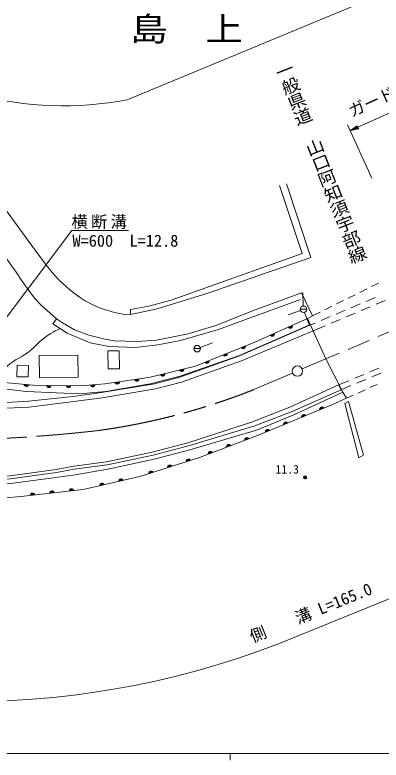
# Model space of a CAD drawing. Units: millimetres, scale not verified. Extents: x 40000 to 680000, y 20000 to 380000.
# Drawn here: x 135046 to 191126, y 204000 to 318249 of the extents above; entities that cross this region are included whole.
import ezdxf
from ezdxf.enums import TextEntityAlignment as Align

# ---------------------------------------------------------------- set-up
doc = ezdxf.new("R2010")
doc.units = ezdxf.units.MM
doc.header["$LTSCALE"] = 1000
doc.linetypes.add('CHAIN', pattern=[18.5, 12, -1.5, 3.5, -1.5])
for name, color, linetype, lineweight in [('M-BGD', 7, 'Continuous', 13), ('M-BMK', 2, 'CHAIN', 13), ('M-BMK-SRVR', 3, 'Continuous', 13), ('M-STR-HTXT', 7, 'Continuous', 13), ('M-TTL-BAND', 7, 'Continuous', 13)]:
    doc.layers.add(name, color=color, linetype=linetype, lineweight=lineweight)
doc.layers.add('M-BGD-HTXT', color=7, linetype='Continuous')
doc.layers.add('M-BMK-HTXT', color=7, linetype='Continuous')
doc.styles.add('@ＭＳ ゴシック', font='')
doc.styles.add('ＭＳ ゴシック', font='')
doc.styles.get('@ＭＳ ゴシック').set_extended_font_data('@MS Gothic')
doc.styles.get('ＭＳ ゴシック').set_extended_font_data('MS Gothic')

msp = doc.modelspace()

# ---------------------------------------------------------------- linework, layer by layer
at = {"layer": 'M-BGD'}
for p, q in [((189674, 276601), (190749, 277135)), ((179215, 273615), (179134, 275614)), ((186091, 274822), (187166, 275356)), ((187883, 275712), (188957, 276245)), ((184300, 273933), (185375, 274466)), ((188847, 274330), (190228, 274916)), ((190385, 273877), (191768, 274459)), ((178735, 273116), (179735, 273116)), ((182509, 273043), (183584, 273577)), ((186545, 273354), (187926, 273940)), ((188081, 272906), (189464, 273489)), ((178766, 272942), (176891, 272247)), ((179410, 272648), (180113, 270775)), ((180640, 272115), (181792, 272687)), ((181942, 271401), (183323, 271987)), ((184244, 272378), (185625, 272964)), ((185778, 271936), (187160, 272518)), ((180318, 270712), (181022, 271011)), ((183474, 270966), (184856, 271548)), ((180725, 269808), (182552, 270577)), ((163422, 267253), (165297, 267948)), ((162453, 267079), (163453, 267079)), ((189405, 263509), (190791, 264084)), ((187096, 262551), (188482, 263126)), ((189720, 262750), (191105, 263325)), ((184619, 261523), (186173, 262168)), ((187411, 261792), (188796, 262367)), ((184619, 261523), (184988, 260787)), ((184988, 260787), (186487, 261409)), ((187595, 260280), (188689, 260774)), ((189418, 261102), (190512, 261596)), ((185853, 259495), (186866, 259951))]:
    msp.add_line(p, q, dxfattribs=at)
for points in [[(95700, 330045), (96800, 329368), (98748, 327674), (100780, 325558), (102727, 323356), (105521, 319885), (111448, 311842), (118560, 302105), (119491, 300750), (122370, 296940), (126434, 291014), (131514, 283902), (135239, 278822), (136086, 277467), (138033, 274842), (139049, 273742), (141410, 271649)], [(103320, 329368), (104082, 328606), (105521, 326574), (107638, 324118), (110178, 320986), (120338, 307185), (124825, 300750), (127873, 296602), (131344, 291437), (137610, 282970), (139557, 280261), (140742, 278737), (141758, 277636), (143452, 276112), (144891, 275012), (145822, 274419), (147092, 273742), (148278, 273234), (150310, 272641), (151580, 272387), (152765, 272302)], [(82805, 296353), (86339, 290718), (89731, 286341), (94436, 281219), (97561, 278227), (101254, 275102), (106261, 271720), (112689, 268160), (119560, 265141), (126201, 263108), (132220, 261972), (138399, 261430), (145128, 261377), (148839, 261670), (155569, 262646), (162689, 264413), (171797, 268089), (179878, 271689)], [(82660, 294514), (85546, 290164), (88940, 285600), (93619, 280398), (96993, 277224), (100695, 274059), (105693, 270796), (111370, 267498), (115507, 265616), (119223, 264234), (125969, 262168), (130187, 261262), (136801, 260498), (144897, 260178), (148981, 260529), (155755, 261697), (160372, 262843), (169460, 266042), (180293, 270768)], [(175570, 292072), (179051, 281658), (158995, 274521), (155551, 273588), (152763, 273091), (152765, 272302), (156829, 273180), (164571, 275613), (180373, 281081), (176645, 292374)], [(179878, 271689), (180640, 272115), (178953, 275630), (171602, 272949), (165796, 270614), (161570, 269354), (156705, 268404), (153704, 268191), (150224, 268279), (148626, 268590), (146389, 269123), (144152, 269957), (142341, 271040), (141410, 271649)], [(141410, 271649), (140860, 270878), (143044, 269458), (146564, 267980), (149450, 267394), (153533, 267270), (156934, 267651), (160405, 268326), (166202, 270000), (170108, 271473), (178782, 274607)], [(179878, 271689), (182661, 265504), (185267, 260423)], [(91493, 262680), (96531, 261364), (105471, 259743), (116062, 258678), (123861, 257857), (130430, 257798), (137196, 258101), (144086, 258967), (148405, 259556), (156584, 260922), (160542, 261952), (169745, 265231), (180725, 269808)], [(91608, 263095), (96651, 261834), (105511, 260192), (116111, 259189), (123568, 258576), (130404, 258603), (137116, 259011), (143987, 259766), (148284, 260352), (156416, 261710), (160305, 262722), (169449, 265980), (180318, 270712)], [(78630, 243419), (82435, 244664), (94016, 247923), (109375, 247070), (122461, 246396), (128285, 246626), (134339, 247124), (141424, 248118), (144123, 248588), (149165, 249281), (156197, 250763), (161648, 252202), (171804, 255229), (177504, 257440), (184988, 260787)], [(78678, 244031), (93963, 248383), (109399, 247526), (122464, 246852), (128257, 247082), (134289, 247577), (141353, 248569), (144053, 249039), (149087, 249731), (156091, 251208), (161524, 252641), (171458, 255842), (177148, 258110), (184619, 261523)], [(78570, 242669), (87092, 245279), (94090, 247248), (109322, 246458), (122457, 245725), (128325, 245958), (134391, 246400), (141317, 247328), (144274, 247749), (149280, 248621), (156351, 250112), (161829, 251557), (172021, 254595), (177743, 256916), (185267, 260423)], [(185267, 260423), (185853, 259495), (183563, 258447), (172217, 253769), (163321, 250395), (154195, 247474), (145494, 245503), (135960, 244438), (126318, 243586), (119163, 243461), (110782, 244012), (94252, 244749), (89990, 243488), (88073, 242751), (78570, 242669)]]:
    msp.add_lwpolyline(points, dxfattribs=at)
for points in [[(151034, 266765), (151070, 264002), (149309, 263979), (149273, 266742)], [(138817, 262621), (144719, 262692), (144678, 266083), (138776, 266011)], [(135337, 262782), (137095, 262746), (137131, 264503), (135373, 264539)], [(185560, 258691), (186146, 258993), (188454, 250755), (187744, 250364)]]:
    msp.add_lwpolyline(points, close=True, dxfattribs=at)
for centre, radius in [((179235, 273116), 500), ((162953, 267079), 500), ((179486, 247351), 250), ((179486, 247351), 204), ((179486, 247351), 159), ((179486, 247351), 114), ((179486, 247351), 68.2), ((179486, 247351), 22.7)]:
    msp.add_circle(centre, radius, dxfattribs=at)
for centre, radius, start, end in [((177186, 270548), 354, 212.80952, 15.2147), ((177186, 270548), 283, 215.03356, 12.99066), ((177186, 270548), 212, 218.77989, 9.24434), ((177186, 270548), 142, 226.49162, 1.53261), ((177186, 270548), 100, 236.80928, 351.21494), ((174446, 269328), 354, 212.80952, 15.2147), ((174446, 269328), 283, 215.03356, 12.99066), ((174446, 269328), 212, 218.77989, 9.24434), ((174446, 269328), 142, 226.49162, 1.53261), ((174446, 269328), 100, 236.80928, 351.21494), ((170005, 267424), 354, 210.77192, 13.1771), ((170005, 267424), 283, 212.99596, 10.95306), ((170005, 267424), 212, 216.74228, 7.20673), ((170005, 267424), 142, 224.45401, 359.495), ((170005, 267424), 100, 234.77168, 349.17734), ((167223, 266301), 354, 210.77192, 13.1771), ((167223, 266301), 283, 212.99596, 10.95306), ((167223, 266301), 212, 216.74228, 7.20673), ((167223, 266301), 142, 224.45401, 359.495), ((167223, 266301), 100, 234.77168, 349.17734), ((164441, 265179), 354, 210.77192, 13.1771), ((164441, 265179), 283, 212.99596, 10.95306), ((164441, 265179), 212, 216.74228, 7.20673), ((164441, 265179), 142, 224.45401, 359.495), ((164441, 265179), 100, 234.77168, 349.17734), ((160571, 263944), 354, 202.73275, 5.13793), ((160571, 263944), 283, 204.95679, 2.91389), ((160571, 263944), 212, 208.70312, 359.16757), ((160571, 263944), 142, 216.41485, 351.45584), ((157660, 263221), 354, 202.73275, 5.13793), ((157660, 263221), 283, 204.95679, 2.91389), ((157660, 263221), 212, 208.70312, 359.16757), ((157660, 263221), 142, 216.41485, 351.45584), ((157660, 263221), 100, 226.73251, 341.13817), ((160571, 263944), 100, 226.73251, 341.13817), ((150712, 261996), 354, 197.05446, 359.45964), ((150712, 261996), 283, 199.2785, 357.2356), ((150712, 261996), 212, 203.02483, 353.48927), ((150712, 261996), 142, 210.73656, 345.77754), ((150712, 261996), 100, 221.05422, 335.45988), ((153681, 262427), 354, 197.05446, 359.45964), ((153681, 262427), 283, 199.2785, 357.2356), ((153681, 262427), 212, 203.02483, 353.48927), ((153681, 262427), 142, 210.73656, 345.77754), ((153681, 262427), 100, 221.05422, 335.45988), ((136808, 261624), 354, 183.7886, 346.19378), ((136808, 261624), 283, 186.01264, 343.96974), ((136808, 261624), 212, 189.75896, 340.22341), ((136808, 261624), 142, 197.47069, 332.51168), ((136808, 261624), 100, 207.78835, 322.19402), ((140264, 261470), 354, 188.34389, 350.74907), ((140264, 261470), 283, 190.56793, 348.52503), ((140264, 261470), 212, 194.31426, 344.7787), ((140264, 261470), 142, 202.02599, 337.06698), ((140264, 261470), 100, 212.34365, 326.74931), ((143264, 261446), 354, 188.34389, 350.74907), ((143264, 261446), 283, 190.56793, 348.52503), ((143264, 261446), 212, 194.31426, 344.7787), ((143264, 261446), 142, 202.02599, 337.06698), ((143264, 261446), 100, 212.34365, 326.74931), ((146979, 261577), 354, 193.3114, 355.71658), ((146979, 261577), 283, 195.53544, 353.49254), ((146979, 261577), 212, 199.28176, 349.74621), ((146979, 261577), 142, 206.99349, 342.03448), ((146979, 261577), 100, 217.31116, 331.71682), ((182071, 257773), 354, 31.20685, 193.61203), ((182071, 257773), 283, 33.43089, 191.38799), ((182071, 257773), 212, 37.17722, 187.64167), ((182071, 257773), 142, 44.88895, 179.92994), ((182071, 257773), 100, 55.20661, 169.61227), ((179297, 256630), 354, 31.20685, 193.61203), ((179297, 256630), 283, 33.43089, 191.38799), ((179297, 256630), 212, 37.17722, 187.64167), ((179297, 256630), 142, 44.88895, 179.92994), ((179297, 256630), 100, 55.20661, 169.61227), ((176524, 255486), 354, 31.20685, 193.61203), ((176524, 255486), 283, 33.43089, 191.38799), ((176524, 255486), 212, 37.17722, 187.64167), ((176524, 255486), 142, 44.88895, 179.92994), ((176524, 255486), 100, 55.20661, 169.61227), ((173750, 254342), 354, 31.20685, 193.61203), ((173750, 254342), 283, 33.43089, 191.38799), ((173750, 254342), 212, 37.17722, 187.64167), ((173750, 254342), 142, 44.88895, 179.92994), ((173750, 254342), 100, 55.20661, 169.61227), ((170593, 253095), 354, 29.56622, 191.9714), ((170593, 253095), 283, 31.79026, 189.74736), ((170593, 253095), 212, 35.53658, 186.00103), ((170593, 253095), 142, 43.24831, 178.2893), ((170593, 253095), 100, 53.56598, 167.97164), ((167788, 252031), 354, 29.56622, 191.9714), ((167788, 252031), 283, 31.79026, 189.74736), ((167788, 252031), 212, 35.53658, 186.00103), ((167788, 252031), 142, 43.24831, 178.2893), ((167788, 252031), 100, 53.56598, 167.97164), ((164983, 250967), 354, 29.56622, 191.9714), ((164983, 250967), 283, 31.79026, 189.74736), ((164983, 250967), 212, 35.53658, 186.00103), ((164983, 250967), 142, 43.24831, 178.2893), ((164983, 250967), 100, 53.56598, 167.97164), ((158775, 248883), 354, 26.5441, 188.94928), ((158775, 248883), 283, 28.76814, 186.72524), ((158775, 248883), 212, 32.51447, 182.97892), ((161632, 249797), 354, 26.5441, 188.94928), ((161632, 249797), 283, 28.76814, 186.72524), ((161632, 249797), 212, 32.51447, 182.97892), ((161632, 249797), 142, 40.2262, 175.26719), ((161632, 249797), 100, 50.54386, 164.94953), ((155917, 247969), 354, 26.5441, 188.94928), ((155917, 247969), 283, 28.76814, 186.72524), ((155917, 247969), 212, 32.51447, 182.97892), ((155917, 247969), 142, 40.2262, 175.26719), ((155917, 247969), 100, 50.54386, 164.94953), ((158775, 248883), 142, 40.2262, 175.26719), ((158775, 248883), 100, 50.54386, 164.94953), ((151320, 246767), 354, 21.56124, 183.96642), ((151320, 246767), 283, 23.78528, 181.74238), ((151320, 246767), 212, 27.5316, 177.99605), ((151320, 246767), 142, 35.24333, 170.28432), ((151320, 246767), 100, 45.561, 159.96666), ((148394, 246105), 354, 21.56124, 183.96642), ((148394, 246105), 283, 23.78528, 181.74238), ((148394, 246105), 212, 27.5316, 177.99605), ((148394, 246105), 142, 35.24333, 170.28432), ((148394, 246105), 100, 45.561, 159.96666), ((137752, 244584), 354, 15.17273, 177.57791), ((137752, 244584), 283, 17.39677, 175.35387), ((137752, 244584), 212, 21.1431, 171.60755), ((137752, 244584), 142, 28.85483, 163.89582), ((137752, 244584), 100, 39.17249, 153.57815), ((140733, 244917), 354, 15.17273, 177.57791), ((140733, 244917), 283, 17.39677, 175.35387), ((140733, 244917), 212, 21.1431, 171.60755), ((140733, 244917), 142, 28.85483, 163.89582), ((140733, 244917), 100, 39.17249, 153.57815), ((143715, 245250), 354, 15.17273, 177.57791), ((143715, 245250), 283, 17.39677, 175.35387), ((143715, 245250), 212, 21.1431, 171.60755), ((143715, 245250), 142, 28.85483, 163.89582), ((143715, 245250), 100, 39.17249, 153.57815)]:
    msp.add_arc(centre, radius, start, end, dxfattribs=at)
msp.add_open_spline([(132248, 261969), (132664, 262872), (132900, 263208), (133449, 263910), (134532, 265297), (135710, 265470), (137102, 266545), (138492, 267619), (139035, 268548), (140558, 269422), (141099, 269733), (141308, 269865), (141977, 270152)], degree=3, knots=[0, 0, 0, 0, 1, 1, 1, 2, 2, 2, 3, 3, 3, 4, 4, 4, 4], dxfattribs=at)
at = {"layer": 'M-BMK'}
for p, q in [((269766, 302689), (179050, 263963)), ((177578, 263335), (171661, 260809))]:
    msp.add_line(p, q, dxfattribs=at)
for centre, radius, start, end in [((133810, 356079), 102514, 277.78627, 291.66815), ((120595, 494808), 241822, 269.82662, 276.43534)]:
    msp.add_arc(centre, radius, start, end, dxfattribs=at)
at = {"layer": 'M-BMK-SRVR'}
msp.add_circle((178314, 263649), 800, dxfattribs=at)
at = {"layer": 'M-STR-HTXT'}
for p, q in [((152236, 305233), (220437, 333557)), ((187556, 301023), (208817, 310681)), ((189727, 293222), (186005, 301417)), ((186418, 300506), (187453, 301251)), ((186418, 300506), (187556, 301023)), ((186418, 300506), (187660, 300795)), ((187536, 301069), (186625, 300655)), ((187577, 300978), (186667, 300564)), ((186832, 300804), (187515, 301114)), ((186915, 300622), (187598, 300932)), ((187494, 301160), (187039, 300953)), ((187618, 300886), (187163, 300680)), ((187246, 301102), (187474, 301205)), ((187411, 300738), (187639, 300841)), ((187660, 300795), (187453, 301251)), ((124035, 258931), (143750, 285212)), ((143750, 285212), (152450, 285212)), ((178427, 223034), (247802, 251511))]:
    msp.add_line(p, q, dxfattribs=at)
for centre, radius, start, end in [((142424, 357133), 52819, 230.537, 280.7054), ((127709, 345467), 132522, 247.83675, 292.50192)]:
    msp.add_arc(centre, radius, start, end, dxfattribs=at)
at = {"layer": 'M-TTL-BAND'}
for p, q in [((40000, 205000), (579000, 205000)), ((168000, 205000), (168000, 204000))]:
    msp.add_line(p, q, dxfattribs=at)

# ---------------------------------------------------------------- texts
at = {"layer": 'M-BGD', "style": 'ＭＳ ゴシック'}
msp.add_text('11.3', height=1320, dxfattribs=at).set_placement((174958, 247529), align=Align.BOTTOM_LEFT)
at = {"layer": 'M-BGD-HTXT', "style": '@ＭＳ ゴシック', "width": 0.9}
msp.add_text('一般県道\u3000山口阿知須宇部線', height=2062, rotation=291.508, dxfattribs=at).set_placement((180365, 295007), align=Align.BOTTOM_CENTER)
at = {"layer": 'M-BMK-HTXT', "style": 'ＭＳ ゴシック', "width": 1.15}
msp.add_text('島\u3000上', height=3666, dxfattribs=at).set_placement((161349, 313162), align=Align.BOTTOM_CENTER)
at = {"layer": 'M-STR-HTXT', "style": 'ＭＳ ゴシック'}
for s, rotation, p in [('ガードレール L=26.0', 24.431, (197690, 306945)), ('側\u3000\u3000溝 L=165.0', 22.188, (180917, 225257))]:
    msp.add_text(s, height=1833, rotation=rotation, dxfattribs=at).set_placement(p, align=Align.BOTTOM_CENTER)
msp.add_text('W=600\u3000L=12.8', height=1833, dxfattribs=at).set_placement((151967, 282163), align=Align.BOTTOM_CENTER)
at = {"layer": 'M-STR-HTXT', "insert": (148200, 285412), "char_height": 1833, "attachment_point": 8, "style": 'ＭＳ ゴシック'}
msp.add_mtext('\\T1.2;横断溝', dxfattribs=at)

doc.saveas('drawing.dxf')
